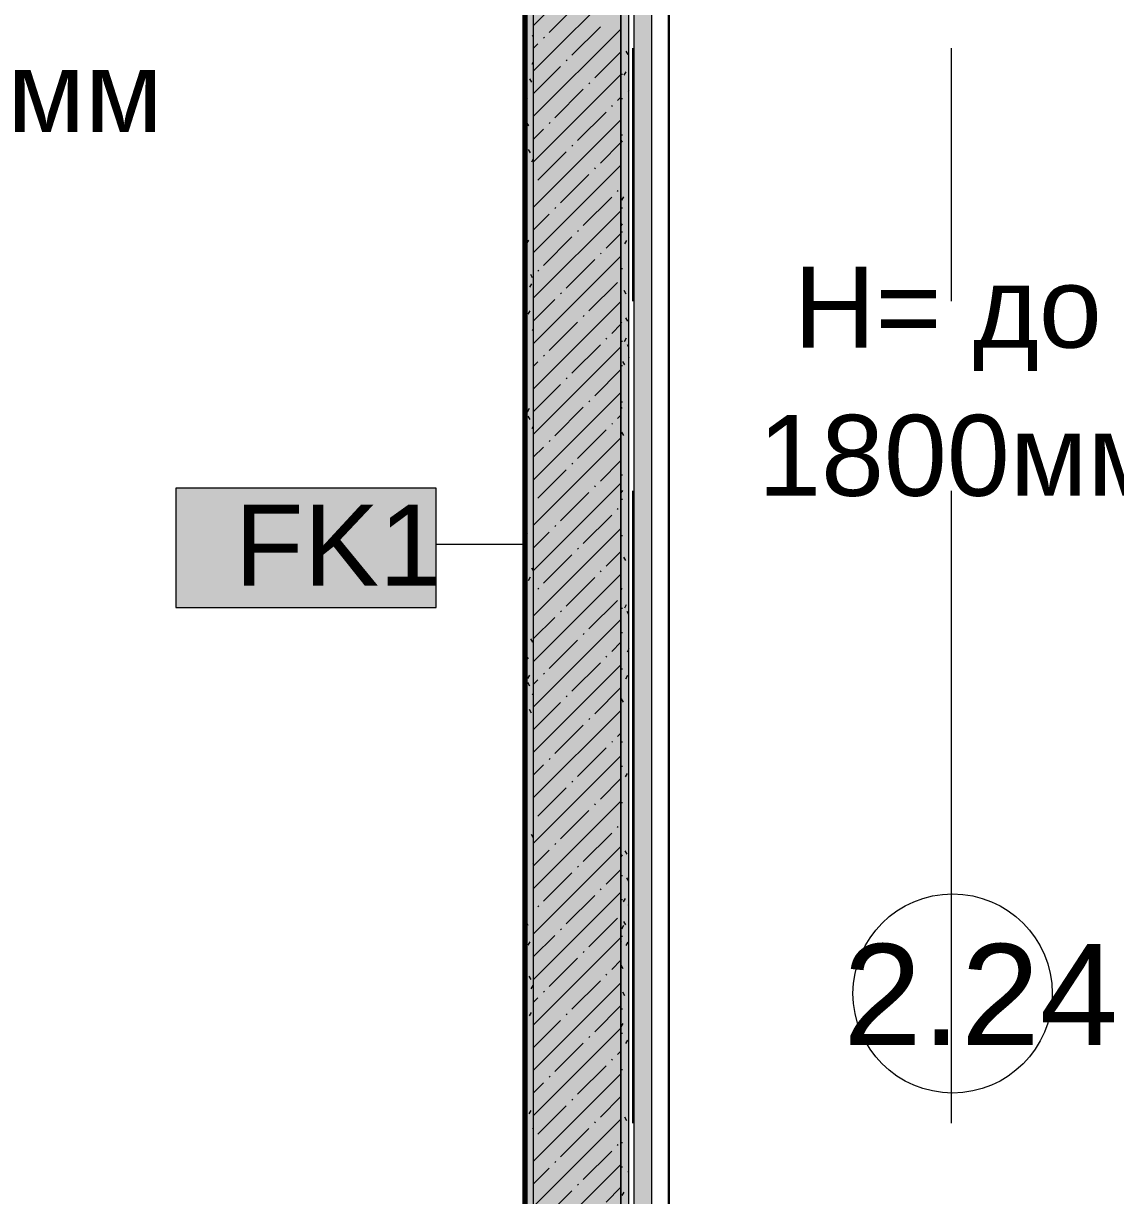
# Model space of a CAD drawing. Header units: millimetres. Extents: x -3817 to 677485, y -22715 to 103890.
# Drawn here: x 391413 to 394154, y 5657 to 8599 of the extents above; entities that cross this region are included whole.
import ezdxf

# ---------------------------------------------------------------- set-up
doc = ezdxf.new("R2010")
doc.units = ezdxf.units.MM
doc.layers.add('PDF _Геометрия', color=7, linetype='Continuous', true_color=0x1d1d1d)
doc.layers.add('PDF _Сплошная заливка', color=7, linetype='Continuous', true_color=0xffffff)
doc.layers.add('PDF _Текст', color=7, linetype='Continuous')
doc.styles.add('PDF GOST-Common', font='arial.ttf')

msp = doc.modelspace()

# ---------------------------------------------------------------- hatches: boundary and pattern name
at = {"layer": 'PDF _Сплошная заливка', "transparency": 33554559}
msp.add_hatch(color=256, dxfattribs=at).paths.add_polyline_path([(392903.4, 2319), (392912.9, 2319), (392912.9, 9319), (392692.9, 9319), (392692.9, 2319)])

# ---------------------------------------------------------------- linework, layer by layer
at = {"layer": 'PDF _Геометрия', "color": 231, "lineweight": 70, "true_color": 0xff80c0}
msp.add_lwpolyline([(392041.9, 9578), (392041.9, 8969), (392041.9, 8968), (392671.9, 8968), (392671.9, 2040), (388913.9, 2040), (388913.9, 2458.9), (388913.9, 2459.9), (388172.9, 2459.9), (388171.9, 2459.9), (388171.9, 2059.5), (388172.9, 2059.5), (388172.9, 2458.9), (388912.9, 2458.9), (388912.9, 2438.9)], dxfattribs=at)
at = {"layer": 'PDF _Геометрия', "color": 9, "lineweight": 9, "true_color": 0xc0c0c0}
msp.add_lwpolyline([(392912.9, 2319), (392912.9, 9319), (392912.9, 2319), (392932.9, 2319), (393192.9, 2319), (393192.9, 2039), (393212.9, 2039), (393442.9, 2039), (393442.9, 2059), (393212.9, 2059), (393212.9, 2319), (393212.9, 2339), (392932.9, 2339), (392932.9, 9299), (393192.9, 9299), (393212.9, 9299), (393212.9, 9579), (393192.9, 9579), (393192.9, 9319), (392932.9, 9319), (392912.9, 9319)], dxfattribs=at)
at = {"layer": 'PDF _Геометрия', "color": 231, "lineweight": 30, "true_color": 0xff80c0}
msp.add_lwpolyline([(394242.9, 5559), (395547.9, 5559), (394242.9, 5559), (394242.9, 9479), (393312.9, 9479), (393312.9, 9199), (393032.9, 9199), (393032.9, 2445.5)], dxfattribs=at)
at = {"layer": 'PDF _Геометрия', "color": 7, "lineweight": 9}
for points in [[(392990.4, 2434.5), (392990.4, 9241.5), (392945.4, 9286.5), (392945.4, 2434.5)], [(392990.4, 2446.5), (392990.4, 9241.5), (393270.4, 9241.5), (393225.4, 9286.5), (392945.4, 9286.5), (392945.4, 2446.5)], [(392692.9, 9069), (392692.9, 8989), (392692.9, 2039), (392692.9, 2019), (392442.9, 2019), (392672.9, 2019), (392692.9, 2019), (392692.9, 1819), (392442.9, 1819)], [(392672.9, 8989), (392142.9, 8989), (392672.9, 8989), (392692.9, 8989), (392692.9, 2039), (392692.9, 2019), (392672.9, 2019)], [(392672.9, 8969), (392672.9, 2040)], [(392672.4, 7291.2), (392449.2, 7291.2)]]:
    msp.add_lwpolyline(points, dxfattribs=at)
at = {"layer": 'PDF _Геометрия', "color": 231, "lineweight": 9, "true_color": 0xff80c0}
msp.add_lwpolyline([(388912.9, 2438.9), (388912.9, 2040), (388912.9, 2039), (392551.9, 2039), (392672.9, 2039), (392672.9, 2040), (392672.9, 8969), (392671.9, 8969), (392042.9, 8969)], dxfattribs=at)
at = {"layer": 'PDF _Геометрия', "lineweight": 9}
for points in [[(392692.9, 8593.6), (392912.9, 8813.6)], [(392692.9, 8479.6), (392912.9, 8699.6)], [(392732.9, 8576.6), (392804.2, 8647.9)], [(392692.9, 8365.5), (392912.9, 8585.5)], [(392718.6, 8562.4), (392721, 8564.7)], [(392789.9, 8519.6), (392861.2, 8590.9)], [(392692.9, 8536.6), (392704.4, 8548.1)], [(392775.7, 8505.3), (392778, 8507.7)], [(392847, 8462.6), (392912.9, 8528.5)], [(392692.9, 8422.6), (392761.4, 8491.1)], [(392692.9, 8251.5), (392912.9, 8471.5)], [(392832.7, 8448.3), (392835.1, 8450.7)], [(392747.2, 8362.8), (392818.4, 8434.1)], [(392889.7, 8391.3), (392892.1, 8393.7)], [(392904, 8405.6), (392912.9, 8414.5)], [(392804.2, 8305.8), (392875.5, 8377)], [(392692.9, 8137.4), (392912.9, 8357.4)], [(392692.9, 8308.5), (392718.6, 8334.3)], [(392732.9, 8348.5), (392735.3, 8350.9)], [(392861.2, 8248.7), (392912.9, 8300.4)], [(392704.4, 8206), (392775.7, 8277.2)], [(392789.9, 8291.5), (392792.3, 8293.9)], [(392692.9, 8023.4), (392912.9, 8243.4)], [(392761.4, 8148.9), (392832.7, 8220.2)], [(392847, 8234.5), (392849.3, 8236.9)], [(392818.4, 8091.9), (392889.7, 8163.2)], [(392904, 8177.5), (392906.3, 8179.8)], [(392692.9, 7909.3), (392912.9, 8129.3)], [(392747.2, 8134.7), (392749.5, 8137.1)], [(392692.9, 8080.4), (392732.9, 8120.4)], [(392804.2, 8077.7), (392806.6, 8080)], [(392875.5, 8034.9), (392912.9, 8072.3)], [(392718.6, 7992.1), (392789.9, 8063.4)], [(392692.9, 7795.3), (392912.9, 8015.3)], [(392775.7, 7935.1), (392847, 8006.4)], [(392861.2, 8020.6), (392863.6, 8023)], [(392704.4, 7977.9), (392706.8, 7980.2)], [(392832.7, 7878.1), (392904, 7949.4)], [(392761.4, 7920.8), (392763.8, 7923.2)], [(392692.9, 7852.3), (392747.2, 7906.6)], [(392692.9, 7681.2), (392912.9, 7901.2)], [(392818.4, 7863.8), (392820.8, 7866.2)], [(392732.9, 7778.3), (392804.2, 7849.6)], [(392889.7, 7821.1), (392912.9, 7844.2)], [(392875.5, 7806.8), (392877.8, 7809.2)], [(392692.9, 7567.2), (392912.9, 7787.2)], [(392789.9, 7721.3), (392861.2, 7792.5)], [(392692.9, 7738.3), (392704.4, 7749.8)], [(392718.6, 7764), (392721, 7766.4)], [(392847, 7664.2), (392912.9, 7730.2)], [(392692.9, 7624.2), (392761.4, 7692.7)], [(392775.7, 7707), (392778, 7709.4)], [(392692.9, 7453.1), (392912.9, 7673.1)], [(392832.7, 7650), (392835.1, 7652.3)], [(392747.2, 7564.4), (392818.4, 7635.7)], [(392889.7, 7593), (392892.1, 7595.3)], [(392904, 7607.2), (392912.9, 7616.1)], [(392804.2, 7507.4), (392875.5, 7578.7)], [(392692.9, 7339.1), (392912.9, 7559.1)], [(392692.9, 7510.2), (392718.6, 7535.9)], [(392732.9, 7550.2), (392735.3, 7552.6)], [(392704.4, 7407.6), (392775.7, 7478.9)], [(392789.9, 7493.2), (392792.3, 7495.5)], [(392861.2, 7450.4), (392912.9, 7502.1)], [(392692.9, 7225), (392912.9, 7445)], [(392761.4, 7350.6), (392832.7, 7421.9)], [(392847, 7436.1), (392849.3, 7438.5)], [(392818.4, 7293.6), (392889.7, 7364.9)], [(392904, 7379.1), (392906.3, 7381.5)], [(392692.9, 7111), (392912.9, 7331)], [(392747.2, 7336.3), (392749.5, 7338.7)], [(392692.9, 7282.1), (392732.9, 7322.1)], [(392804.2, 7279.3), (392806.6, 7281.7)], [(392875.5, 7236.6), (392912.9, 7274)], [(392718.6, 7193.8), (392789.9, 7265.1)], [(392692.9, 6996.9), (392912.9, 7216.9)], [(392861.2, 7222.3), (392863.6, 7224.7)], [(392704.4, 7179.5), (392706.8, 7181.9)], [(392775.7, 7136.8), (392847, 7208)], [(392761.4, 7122.5), (392763.8, 7124.9)], [(392832.7, 7079.7), (392904, 7151)], [(392692.9, 7054), (392747.2, 7108.2)], [(392692.9, 6882.9), (392912.9, 7102.9)], [(392818.4, 7065.5), (392820.8, 7067.8)], [(392732.9, 6979.9), (392804.2, 7051.2)], [(392889.7, 7022.7), (392912.9, 7045.9)], [(392875.5, 7008.5), (392877.8, 7010.8)], [(392692.9, 6768.9), (392912.9, 6988.9)], [(392789.9, 6922.9), (392861.2, 6994.2)], [(392692.9, 6939.9), (392704.4, 6951.4)], [(392718.6, 6965.7), (392721, 6968.1)], [(392847, 6865.9), (392912.9, 6931.8)], [(392692.9, 6825.9), (392761.4, 6894.4)], [(392775.7, 6908.7), (392778, 6911)], [(392692.9, 6654.8), (392912.9, 6874.8)], [(392747.2, 6766.1), (392818.4, 6837.4)], [(392832.7, 6851.6), (392835.1, 6854)], [(392904, 6808.9), (392912.9, 6817.8)], [(392804.2, 6709.1), (392875.5, 6780.4)], [(392889.7, 6794.6), (392892.1, 6797)], [(392692.9, 6540.8), (392912.9, 6760.8)], [(392732.9, 6751.8), (392735.3, 6754.2)], [(392692.9, 6711.8), (392718.6, 6737.6)], [(392704.4, 6609.3), (392775.7, 6680.6)], [(392789.9, 6694.8), (392792.3, 6697.2)], [(392861.2, 6652), (392912.9, 6703.7)], [(392692.9, 6426.7), (392912.9, 6646.7)], [(392761.4, 6552.3), (392832.7, 6623.5)], [(392847, 6637.8), (392849.3, 6640.2)], [(392818.4, 6495.2), (392889.7, 6566.5)], [(392904, 6580.8), (392906.3, 6583.1)], [(392747.2, 6538), (392749.5, 6540.4)], [(392692.9, 6312.7), (392912.9, 6532.7)], [(392692.9, 6483.7), (392732.9, 6523.7)], [(392804.2, 6481), (392806.6, 6483.3)], [(392875.5, 6438.2), (392912.9, 6475.6)], [(392718.6, 6395.4), (392789.9, 6466.7)], [(392692.9, 6198.6), (392912.9, 6418.6)], [(392861.2, 6423.9), (392863.6, 6426.3)], [(392775.7, 6338.4), (392847, 6409.7)], [(392704.4, 6381.2), (392706.8, 6383.6)], [(392832.7, 6281.4), (392904, 6352.7)], [(392692.9, 6255.6), (392747.2, 6309.9)], [(392692.9, 6084.6), (392912.9, 6304.6)], [(392761.4, 6324.2), (392763.8, 6326.5)], [(392818.4, 6267.1), (392820.8, 6269.5)], [(392732.9, 6181.6), (392804.2, 6252.9)], [(392889.7, 6224.4), (392912.9, 6247.5)], [(392875.5, 6210.1), (392877.8, 6212.5)], [(392692.9, 5970.5), (392912.9, 6190.5)], [(392789.9, 6124.6), (392861.2, 6195.9)], [(392692.9, 6141.6), (392704.4, 6153.1)], [(392718.6, 6167.3), (392721, 6169.7)], [(392847, 6067.5), (392912.9, 6133.5)], [(392692.9, 6027.5), (392761.4, 6096.1)], [(392775.7, 6110.3), (392778, 6112.7)], [(392692.9, 5856.5), (392912.9, 6076.5)], [(392747.2, 5967.8), (392818.4, 6039)], [(392832.7, 6053.3), (392835.1, 6055.7)], [(392904, 6010.5), (392912.9, 6019.4)], [(392804.2, 5910.7), (392875.5, 5982)], [(392889.7, 5996.3), (392892.1, 5998.6)], [(392692.9, 5742.4), (392912.9, 5962.4)], [(392732.9, 5953.5), (392735.3, 5955.9)], [(392692.9, 5913.5), (392718.6, 5939.2)], [(392789.9, 5896.5), (392792.3, 5898.8)], [(392861.2, 5853.7), (392912.9, 5905.4)], [(392704.4, 5810.9), (392775.7, 5882.2)], [(392692.9, 5628.4), (392912.9, 5848.4)], [(392847, 5839.4), (392849.3, 5841.8)], [(392761.4, 5753.9), (392832.7, 5825.2)], [(392818.4, 5696.9), (392889.7, 5768.2)], [(392904, 5782.4), (392906.3, 5784.8)], [(392747.2, 5739.7), (392749.5, 5742)], [(392692.9, 5514.3), (392912.9, 5734.3)], [(392692.9, 5685.4), (392732.9, 5725.4)], [(392804.2, 5682.6), (392806.6, 5685)], [(392718.6, 5597.1), (392789.9, 5668.4)], [(392875.5, 5639.9), (392912.9, 5677.3)]]:
    msp.add_lwpolyline(points, dxfattribs=at)
at = {"layer": 'PDF _Геометрия', "color": 253, "lineweight": 9, "true_color": 0x9b9b9b}
for points in [[(392692.9, 8567.4), (392691.2, 8570.3)], [(392930.8, 8521.1), (392925.7, 8529.8)], [(392692.9, 8503.1), (392689.3, 8496.8)], [(392924.8, 8478.1), (392919.8, 8469.3)], [(392689.1, 8451.9), (392684.1, 8460.7)], [(392912.9, 8472.2), (392916.4, 8472.2)], [(392678, 8410.3), (392672.9, 8419)], [(392932.9, 8431.1), (392930.9, 8427.7)], [(392912.9, 8411.2), (392916.4, 8411.2)], [(392682.1, 8342.3), (392677, 8351)], [(392912.9, 8319.8), (392916.4, 8319.8)], [(392916.6, 8301.7), (392912.9, 8308.2)], [(392686.1, 8274.2), (392681.1, 8283)], [(392692.9, 8259.2), (392688.2, 8251.1)], [(392675, 8232.6), (392672.9, 8236.2)], [(392919.6, 8164.3), (392914.6, 8155.6)], [(392912.9, 8136.9), (392916.4, 8136.9)], [(392915.6, 8096.3), (392912.9, 8091.6)], [(392912.9, 8076), (392916.4, 8076)], [(392681, 8055.7), (392676, 8047)], [(392926.7, 8054.6), (392921.7, 8045.9)], [(392912.9, 7984.5), (392916.4, 7984.5)], [(392688.1, 7946), (392683, 7937.3)], [(392691.3, 7960.5), (392686.3, 7969.2)], [(392932.9, 7968.8), (392932, 7970.3)], [(392925.9, 7919.9), (392920.9, 7928.6)], [(392684, 7878), (392678.9, 7869.3)], [(392930, 7851.9), (392924.9, 7860.6)], [(392692.9, 7832.5), (392690.1, 7827.7)], [(392914.5, 7850.5), (392912.9, 7847.8)], [(392912.9, 7801.6), (392916.4, 7801.6)], [(392925.6, 7808.9), (392920.6, 7800.2)], [(392932.9, 7785.9), (392929, 7792.6)], [(392677.2, 7741.1), (392672.9, 7748.6)], [(392912.9, 7740.7), (392916.4, 7740.7)], [(392922.9, 7742.2), (392917.9, 7750.9)], [(392932.9, 7760.5), (392931.7, 7758.5)], [(392682.9, 7632.3), (392677.8, 7623.6)], [(392912.9, 7649.2), (392916.4, 7649.2)], [(392915.8, 7632.6), (392912.9, 7637.7)], [(392685.3, 7605.1), (392680.3, 7613.8)], [(392692.9, 7588.7), (392689, 7581.9)], [(392919.9, 7564.5), (392914.9, 7573.2)], [(392912.9, 7466.4), (392916.4, 7466.4)], [(392916.4, 7427.1), (392912.9, 7421.1)], [(392912.9, 7405.4), (392916.4, 7405.4)], [(392677.7, 7318.5), (392672.9, 7310.2)], [(392912.9, 7314), (392916.4, 7314)], [(392673.6, 7250.5), (392672.9, 7249.2)], [(392925.1, 7250.8), (392920.1, 7259.5)], [(392692.9, 7226.2), (392689.6, 7232)], [(392684.8, 7208.8), (392679.7, 7200.1)], [(392915.3, 7181.3), (392912.9, 7177.2)], [(392912.9, 7131.1), (392916.4, 7131.1)], [(392926.4, 7139.7), (392921.4, 7131)], [(392932.9, 7115.3), (392928.2, 7123.4)], [(392912.9, 7070.1), (392916.4, 7070.1)], [(392691.6, 7045.6), (392686.6, 7054.3)], [(392680.5, 7003.9), (392675.4, 7012.6)], [(392932.9, 7029), (392928.5, 7021.3)], [(392912.9, 6978.7), (392916.4, 6978.7)], [(392683.7, 6963.1), (392678.6, 6954.4)], [(392929.4, 6962), (392924.4, 6953.3)], [(392684.5, 6935.9), (392679.5, 6944.6)], [(392692.9, 6918.1), (392689.8, 6912.8)], [(392919.1, 6895.4), (392914.1, 6904.1)], [(392688.6, 6867.9), (392683.6, 6876.6)], [(392677.5, 6826.2), (392672.9, 6834.2)], [(392912.9, 6795.8), (392916.4, 6795.8)], [(392692.9, 6735.2), (392692.8, 6735.1)], [(392912.9, 6734.8), (392916.4, 6734.8)], [(392928.3, 6716.3), (392923.3, 6707.6)], [(392674.5, 6648.5), (392672.9, 6651.3)], [(392912.9, 6643.4), (392916.4, 6643.4)], [(392674.4, 6581.3), (392672.9, 6578.7)], [(392692.9, 6555.7), (392688.8, 6562.8)], [(392916.1, 6512.2), (392912.9, 6506.7)], [(392928.4, 6513.6), (392923.3, 6522.3)], [(392692.9, 6491.4), (392691.7, 6489.3)], [(392912.9, 6460.5), (392916.4, 6460.5)], [(392932.5, 6445.5), (392927.4, 6454.2)], [(392912.9, 6399.6), (392916.4, 6399.6)], [(392923.1, 6402.5), (392918.1, 6393.8)], [(392932.9, 6383.8), (392931.5, 6386.2)], [(392673.3, 6335.6), (392672.9, 6334.8)], [(392679.6, 6334.8), (392674.6, 6343.5)], [(392919.1, 6334.5), (392914, 6325.8)], [(392925.4, 6335.9), (392920.4, 6344.6)], [(392912.9, 6308.1), (392916.4, 6308.1)], [(392684.5, 6293.9), (392679.4, 6285.2)], [(392914.2, 6294.2), (392912.9, 6296.5)], [(392930.2, 6292.8), (392925.2, 6284.1)], [(392918.3, 6226.2), (392913.3, 6234.9)], [(392687.8, 6198.7), (392682.8, 6207.4)], [(392691.5, 6184.3), (392686.5, 6175.6)], [(392922.4, 6158.2), (392917.4, 6166.9)], [(392912.9, 6125.2), (392916.4, 6125.2)], [(392687.5, 6116.2), (392682.4, 6107.5)], [(392918, 6088.7), (392912.9, 6080)], [(392912.9, 6064.3), (392916.4, 6064.3)], [(392929.1, 6047.1), (392924.1, 6038.4)], [(392673.7, 5979.4), (392672.9, 5980.7)], [(392912.9, 5972.8), (392916.4, 5972.8)], [(392686.4, 5870.5), (392681.3, 5861.8)], [(392927.6, 5844.4), (392922.5, 5853.1)], [(392692.9, 5824.1), (392692, 5825.6)], [(392692.9, 5820.8), (392692.5, 5820.1)], [(392912.9, 5790), (392916.4, 5790)], [(392912.9, 5729), (392916.4, 5729)], [(392932.9, 5713.3), (392930.7, 5717)], [(392674.1, 5666.4), (392672.9, 5664.3)], [(392919.9, 5665.3), (392914.8, 5656.6)]]:
    msp.add_lwpolyline(points, dxfattribs=at)
at = {"layer": 'PDF _Геометрия', "color": 253, "lineweight": 9, "true_color": 0xaaaaaa}
for points in [[(392942.9, 7902.3), (392942.9, 8537.3)], [(393742.9, 7902.3), (393742.9, 8537.3)], [(392942.9, 5838.6), (392942.9, 7426.1)], [(393742.9, 5838.6), (393742.9, 7426.1)]]:
    msp.add_lwpolyline(points, dxfattribs=at)
at = {"layer": 'PDF _Геометрия', "color": 7, "lineweight": 9}
msp.add_lwpolyline([(392449.2, 7433), (391796, 7433), (391796, 7133), (392449.2, 7133)], close=True, dxfattribs=at)
msp.add_circle((393745.3, 6164), 250, dxfattribs=at)
msp.add_circle((393745.3, 6164), 250, dxfattribs=at)
at = {"layer": 'PDF _Сплошная заливка', "lineweight": 35, "transparency": 33554559}
for points in [[(392932.9, 2319), (392932.9, 9319), (392912.9, 2319), (392912.9, 9319)], [(392692.9, 2019), (392692.9, 8989), (392672.9, 2019), (392672.9, 8989)]]:
    msp.add_solid(points, dxfattribs=at)
at = {"layer": 'PDF _Сплошная заливка', "color": 254, "lineweight": 35, "true_color": 0xd7cdc4, "transparency": 33554559}
msp.add_solid([(392990.4, 2434.5), (392990.4, 9241.5), (392945.4, 2434.5), (392945.4, 9286.5)], dxfattribs=at)
at = {"layer": 'PDF _Сплошная заливка', "lineweight": 9, "transparency": 33554559}
msp.add_solid([(392449.2, 7433), (391796, 7433), (392449.2, 7133), (391796, 7133)], dxfattribs=at)

# ---------------------------------------------------------------- texts
at = {"layer": 'PDF _Текст', "color": 250, "true_color": 0x3c3c3c, "attachment_point": 4, "style": 'PDF GOST-Common'}
for s, insert, char_height in [('H = до 1800 мм', (389731.4, 8398.9), 203.2), ('Н= до', (393346.7, 7857.6), 203.2), ('1800мм', (393257.4, 7513.6), 203.2), ('2.24', (393470.6, 6161.2), 254)]:
    msp.add_mtext(s, dxfattribs=dict(at, insert=insert, char_height=char_height))
at = {"layer": 'PDF _Текст', "insert": (391943.1, 7289.6), "char_height": 203.2, "attachment_point": 4, "style": 'PDF GOST-Common'}
msp.add_mtext('FK1', dxfattribs=at)

doc.saveas('drawing.dxf')
